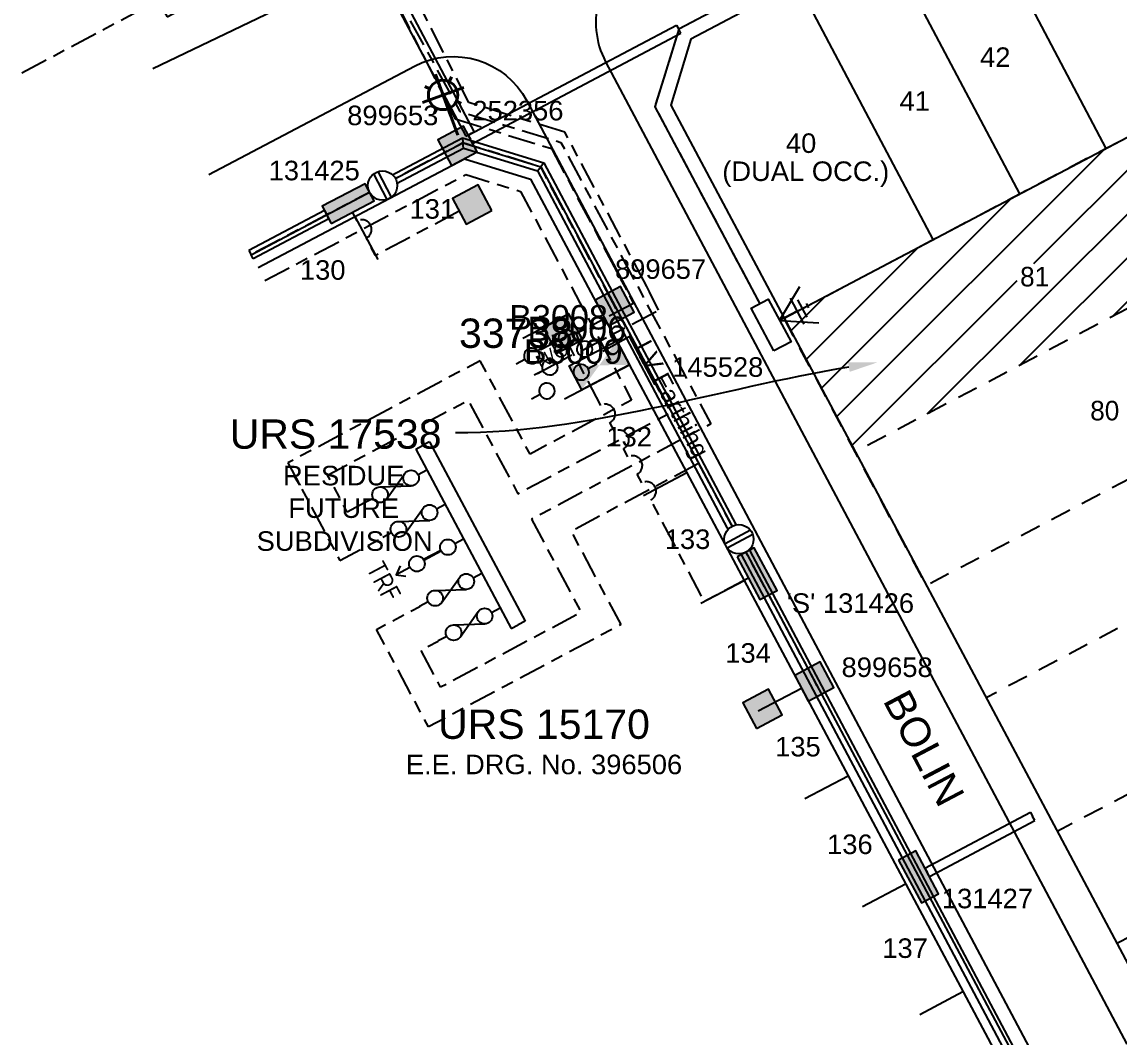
# Model space of a CAD drawing. Header units: metres. Extents: x 303535 to 303956, y 6270025 to 6270431.
# Drawn here: x 303535.4 to 303647.6, y 6270176.6 to 6270280.5 of the extents above; entities that cross this region are included whole.
import ezdxf
from ezdxf import colors
from ezdxf.entities.mleader import LeaderData, LeaderLine
from ezdxf.enums import TextEntityAlignment as Align
from ezdxf.math import Vec2, Vec3

# ---------------------------------------------------------------- set-up
doc = ezdxf.new("R2010")
doc.units = ezdxf.units.M
doc.header["$LTSCALE"] = 0.7
for name, pattern in [('Cable Exist OH', [1, 1, 0]), ('Cable Exist UG', [8.2, 4, -1.2, 1.8, -1.2]), ('Dash', [5, 3, -2]), ('IE Trench LV', [6.5, 5, -1.5])]:
    doc.linetypes.add(name, pattern=pattern)
doc.layers.get('0').update_dxf_attribs({"color": 6})
for name, color, linetype in [('_User Miscellaneous1', 3, 'Continuous'), ('_User Miscellaneous11', 7, 'Continuous'), ('_User Miscellaneous4', 7, 'Continuous'), ('_User Miscellaneous6', 7, 'Continuous'), ('_User Miscellaneous7', 150, 'Continuous'), ('_User Miscellaneous8', 7, 'Continuous'), ('_User_LV_Exist', 7, 'Continuous'), ('Cadastre Developer_SP_NEW', 4, 'Continuous'), ('Cadastre Roads_SP_NEW', 8, 'Continuous'), ('Equip_HV_EXT', 1, 'Continuous'), ('Equip_LV_EXT', 5, 'Continuous'), ('Equip_LV_NEW', 5, 'Continuous'), ('Equip_SP_SL_EXT', 70, 'Continuous'), ('Mains_HV_EXT', 12, 'Continuous'), ('Mains_LV_NEW_T84', 2, 'Continuous'), ('Services_SP_NEW_UG', 2, 'Continuous'), ('Sub_LV_EXT', 5, 'Continuous'), ('Sub_SP_EXT', 7, 'Continuous'), ('SupportsUG_SP_LV_EXT', 7, 'Continuous'), ('SupportsUG_SP_LV_NEW', 2, 'Continuous'), ('SupportsUG_SP_LV_SL_EXT', 7, 'Continuous'), ('Trench_SP_NEW', 2, 'Continuous'), ('UG_Details_SP_MISC', 7, 'Continuous')]:
    doc.layers.add(name, color=color, linetype=linetype)
doc.styles.add('ARIAL', font='arial.ttf', dxfattribs={"height": 2})
doc.styles.add('COLUMN_LABEL', font='arial.ttf')
doc.styles.add('dotfont', font='dotfont.shx')
doc.styles.add('IESYMBOL1', font='isocp.shx')
doc.styles.add('POLE_LABEL', font='arial.ttf')
doc.styles.get("Standard").update_dxf_attribs({"font": 'arial.ttf'})
doc.styles.add('style1', font='iso3098b.shx')
doc.styles.add('SWITCH_LABEL', font='arial.ttf', dxfattribs={"height": 2.5})
doc.linetypes.add('Cable E UG', pattern='A,6,-0.5,["E",Standard,S=1.7,R=0,X=0.5,Y=-1],-2.9', length=9.4)
doc.linetypes.add('Cable New UG', pattern='A,8,-1,["x",style1,S=3.5,R=0,X=0.35,Y=-1],-3.5', length=12.5)

# ---------------------------------------------------------------- blocks, each defined once
blk = doc.blocks.new('SUB_PADMOUNT_EXT')
blk.add_lwpolyline([(0, 1.375), (5.5, 1.375), (5.5, -1.375), (0, -1.375)], close=True)
blk.add_solid([(0, -1.375), (0, 1.375), (5.5, 1.375), (5.5, -1.375)])
for tag, height, flags, p in [('ASSET_NUM', 3, 8, (5.84, 2.545)), ('STREET_CODE', 0.2, 9, (5.34, 0.545)), ('OPERATING_VOLTAGE', 0.2, 9, (5.34, -0.055)), ('CONSTRUCTED_VOLTAGE', 0.2, 9, (5.34, 0.345)), ('NO_PHASES', 0.2, 9, (5.34, 0.145)), ('ORIENTATION', 0.2, 9, (5.34, -0.255)), ('OWNED_BY', 0.2, 9, (5.34, -0.455)), ('OPERATED_BY', 0.2, 9, (5.34, -0.655)), ('SECONDARY_VOLTAGE', 0.2, 9, (5.34, -1.055)), ('MAINTAINED_BY', 0.2, 9, (5.34, -0.855)), ('STATE', 0.2, 9, (5.34, -1.255)), ('SUBSTATION_TYPE', 0.2, 9, (5.34, -1.655)), ('USAGE', 0.2, 9, (5.34, -1.855)), ('PARENT', 0.2, 9, (5.34, -1.455)), ('LEGEND', 0.2, 9, (5.34, -2.055)), ('LOCATION', 0.2, 9, (5.34, -2.255)), ('Z', 0.2, 1, (5.34, -3.055)), ('STREETNAME', 0.2, 9, (5.34, -2.455)), ('SUBURB', 0.2, 9, (5.34, -2.655)), ('NOTES', 0.2, 9, (5.34, -2.855))]:
    blk.add_attdef(tag, text='', height=height, dxfattribs=dict(flags=flags)).set_placement(p, align=Align.MIDDLE_LEFT)
blk = doc.blocks.new('*U56')
at = {"layer": '_User Miscellaneous7'}
blk.add_hatch(color=256, dxfattribs=at).paths.add_polyline_path([(2.95, 7.49), (-0.02, 7.48), (-0.02, 4.51), (2.95, 4.52)])
at = {"layer": '_User Miscellaneous8'}
blk.add_hatch(color=256, dxfattribs=at).paths.add_polyline_path([(1.48, 1.49), (-1.49, 1.48), (-1.48, -1.49), (1.49, -1.48)])
at = {"layer": '_User Miscellaneous7'}
blk.add_lwpolyline([(-0.02, 7.48), (-0.02, 4.51), (2.95, 4.52), (2.95, 7.49)], close=True, dxfattribs=at)
at = {"layer": '_User Miscellaneous8'}
blk.add_lwpolyline([(-1.49, 1.48), (-1.48, -1.49), (1.49, -1.48), (1.48, 1.49)], close=True, dxfattribs=at)
at = {"flags": 9}
for tag, style, p in [('STRUCTURE_PLANT_NUMBER', 'POLE_LABEL', (1.81, 0.03)), ('STREET_CODE', 'COLUMN_LABEL', (1.81, -0.2))]:
    blk.add_attdef(tag, text='', height=0.2, dxfattribs=dict(at, style=style)).set_placement(p, align=Align.MIDDLE_LEFT)
for tag, p in [('COLUMN_TYPE', (1.81, -0.4)), ('OWNED_BY', (1.81, -0.6)), ('STATE', (1.81, -0.8)), ('USAGE', (1.81, -1)), ('LEGEND', (1.81, -1.2)), ('STREETNAME', (1.81, -1.6)), ('SUBURB', (1.81, -1.8)), ('LOCATION', (1.81, -1.4)), ('NOTES', (1.81, -2))]:
    blk.add_attdef(tag, text='', height=0.2, dxfattribs=at).set_placement(p, align=Align.MIDDLE_LEFT)
at = {"flags": 1}
blk.add_attdef('Z', (1.81, -2.35), '', height=0.2, dxfattribs=at)
at = {"layer": '_User Miscellaneous6', "style": 'ARIAL', "flags": 8}
blk.add_attdef('ASSET_NUM', text='', height=2, dxfattribs=at).set_placement((2, 2), align=Align.MIDDLE_LEFT)
blk = doc.blocks.new('*U55')
blk.add_hatch(color=256).paths.add_polyline_path([(2.47, -2.49), (2.47, -0.51), (-2.48, -0.51), (-2.48, -2.49)])
blk.add_lwpolyline([(2.47, -0.51), (-2.48, -0.51), (-2.48, -2.49), (2.47, -2.49)], close=True)
for tag, p, flags in [('OWNED_BY', (0, 1.3), 9), ('STATE', (0, 1.1), 9), ('SUPPORT_TYPE', (0, 0.9), 9), ('USAGE', (0, 0.7), 9), ('LEGEND', (0, 0.5), 9), ('LOCATION', (0, 0.3), 9), ('NOTES', (0, 0.1), 9), ('PARENT', (0, -0.1), 9), ('STREETNAME', (0, -0.3), 9), ('SUBURB', (0, -0.5), 1)]:
    blk.add_attdef(tag, p, '', height=0.2, dxfattribs=dict(flags=flags))
at = {"layer": '_User Miscellaneous6', "style": 'ARIAL', "flags": 8}
blk.add_attdef('ASSET_NUM', text='', height=2, dxfattribs=at).set_placement((1.5, 7.5), align=Align.TOP_LEFT)
blk = doc.blocks.new('*U60')
at = {"lineweight": 40}
for p, q in [((-0.73, 1.99), (-2.27, 6.22)), ((-0.63, 5.97), (-0.86, 5.46)), ((-3.61, 3.33), (0.62, 4.87)), ((-3.37, 4.97), (-2.86, 4.73)), ((0.37, 3.23), (-0.14, 3.47)), ((-2.37, 2.23), (-2.13, 2.74)), ((0, 0), (-0.98, 2.7))]:
    blk.add_line(p, q, dxfattribs=at)
blk.add_circle((-1.5, 4.1), 1.5, dxfattribs=at)
at = {"style": 'ARIAL', "flags": 8}
blk.add_attdef('ASSET_NUM', (1.5, 1.5), '', height=2, dxfattribs=at)
for tag, p, height, flags in [('CONSTRUCTED_VOLTAGE', (0.98, -0.65), 0.2, 9), ('CONTROL_TYPE', (0.98, -0.85), 0.2, 9), ('LANTERN_PURPOSE', (0.98, -1.05), 0.2, 9), ('LANTERN_TYPE', (0.98, -1.25), 0.2, 9), ('LNUMBER', (2.18, -3.25), 2.5, 8), ('OPERATING_VOLTAGE', (0.98, -1.65), 0.2, 9), ('ORIENTATION', (0.98, -1.85), 0.2, 9), ('OWNED_BY', (0.98, -2.05), 0.2, 9), ('STATE', (0.98, -2.25), 0.2, 9), ('NO_PHASES', (0.98, -1.45), 0.2, 9), ('USAGE', (0.98, -2.45), 0.2, 9), ('CEXIST', (0.98, -2.65), 0.2, 9), ('CNEW', (0.98, -2.85), 0.2, 9), ('CNUMBER', (0.98, -3.05), 0.2, 9), ('CREMOVE', (0.98, -3.25), 0.2, 9), ('CREPLACE', (0.98, -3.45), 0.2, 9), ('LKINGHEIGHT', (0.98, -3.65), 0.2, 9), ('LBRACKET', (0.98, -3.85), 0.2, 9), ('LBRACKETVOCAB', (0.98, -4.05), 0.2, 9), ('LCATEGORY', (0.98, -4.25), 0.2, 9), ('LCHARGE1', (0.98, -4.45), 0.2, 9), ('LCHARGE1PERCENT', (0.98, -4.65), 0.2, 9), ('LCHARGE2', (0.98, -4.85), 0.2, 9), ('LCHARGE2PERCENT', (0.98, -5.05), 0.2, 9), ('LCHARGE3', (0.98, -5.25), 0.2, 9), ('LCHARGE3PERCENT', (0.98, -5.45), 0.2, 9), ('LEXIST', (0.98, -5.65), 0.2, 9), ('LLAMP', (0.98, -5.85), 0.2, 9), ('LLAMPVOCAB', (0.98, -6.05), 0.2, 9), ('LMAST', (0.98, -6.25), 0.2, 9), ('LMASTVOCAB', (0.98, -6.45), 0.2, 9), ('LNEW', (0.98, -6.65), 0.2, 9), ('LANTNUMBER', (0.98, -6.85), 0.2, 9), ('LOUTREACH', (0.98, -7.25), 0.2, 9), ('LOUTREACHVOCAB', (0.98, -7.45), 0.2, 9), ('LRATECODE', (0.98, -7.65), 0.2, 9), ('LREMOVE', (0.98, -7.85), 0.2, 9), ('LREPLACE', (0.98, -8.05), 0.2, 9), ('LTYPE', (0.98, -8.25), 0.2, 9), ('LTYPEVOCAB', (0.98, -8.45), 0.2, 9), ('LEGEND', (0.98, -8.65), 0.2, 9), ('LOCATION', (0.98, -8.85), 0.2, 9), ('NOTES', (0.98, -9.05), 0.2, 9), ('STREETNAME', (0.98, -9.25), 0.2, 9), ('SUBURB', (0.98, -9.45), 0.2, 1)]:
    blk.add_attdef(tag, p, '', height=height, dxfattribs=dict(flags=flags))
blk = doc.blocks.new('SWG_HOLEC_SU_EXT')
blk.add_line((1.8, -2), (5.8, -2))
for points in [[(1, 0), (0, 0)], [(6.6, 0), (7.6, 0)]]:
    blk.add_lwpolyline(points)
for points in [[(1.8, -0.8, 1), (1.8, 0.8, 1)], [(5.8, -0.8, 1), (5.8, 0.8, 1)]]:
    blk.add_lwpolyline(points, format="xyb", close=True)
at = {"style": 'SWITCH_LABEL', "flags": 8}
blk.add_attdef('ASSET_NUM', text='', height=2.5, rotation=179.9544, dxfattribs=at).set_placement((-2.4, 0), align=Align.MIDDLE_LEFT)
at = {"flags": 1}
blk.add_attdef('Z', (0, 0), '', height=0.2, dxfattribs=at)
at = {"flags": 9}
for tag, p in [('ACTUAL_STATUS', (0, -0.4)), ('CONSTRUCTED_VOLTAGE', (0, -0.6)), ('OPERATING_VOLTAGE', (0, -1)), ('ORIENTATION', (0, -1.2)), ('NO_PHASES', (0, -0.8)), ('OWNED_BY', (0, -1.4)), ('STATE', (0, -1.8)), ('SWITCH_TYPE', (0, -2)), ('PARENT', (0, -1.6)), ('USAGE', (0, -2.2)), ('STREETNAME', (0, -2.6)), ('SUBURB', (0, -2.8)), ('LOCATION', (0, -2.4)), ('NOTES', (0, -3))]:
    blk.add_attdef(tag, text='', height=0.2, dxfattribs=at).set_placement(p, align=Align.MIDDLE_LEFT)
at = {"style": 'SWITCH_LABEL', "flags": 9}
blk.add_attdef('STREET_CODE', text='', height=0.2, dxfattribs=at).set_placement((0, -0.2), align=Align.MIDDLE_LEFT)
blk = doc.blocks.new('SWG_HOLEC_SU_NO_EXT')
blk.add_line((1.8, -2), (5.8, -2))
for points in [[(1, 0), (0, 0)], [(6.6, 0), (7.6, 0)]]:
    blk.add_lwpolyline(points)
for points in [[(1.8, -0.8, 1), (1.8, 0.8, 1)], [(5.8, -0.8, 1), (5.8, 0.8, 1)]]:
    blk.add_lwpolyline(points, format="xyb", close=True)
at = {"insert": (5.31, -3.64), "char_height": 1.4, "width": 3.8863, "attachment_point": 1, "rotation": 180}
blk.add_mtext('{\\fArial|b0|i0|c0|p34;N/O}', dxfattribs=at)
at = {"style": 'SWITCH_LABEL', "flags": 8}
blk.add_attdef('ASSET_NUM', text='', height=2.5, rotation=179.9544, dxfattribs=at).set_placement((-2.4, 0), align=Align.MIDDLE_LEFT)
at = {"flags": 1}
blk.add_attdef('Z', (0, 0), '', height=0.2, dxfattribs=at)
at = {"flags": 9}
for tag, p in [('ACTUAL_STATUS', (0, -0.4)), ('CONSTRUCTED_VOLTAGE', (0, -0.6)), ('OPERATING_VOLTAGE', (0, -1)), ('ORIENTATION', (0, -1.2)), ('NO_PHASES', (0, -0.8)), ('OWNED_BY', (0, -1.4)), ('STATE', (0, -1.8)), ('SWITCH_TYPE', (0, -2)), ('PARENT', (0, -1.6)), ('USAGE', (0, -2.2)), ('STREETNAME', (0, -2.6)), ('SUBURB', (0, -2.8)), ('LOCATION', (0, -2.4)), ('NOTES', (0, -3))]:
    blk.add_attdef(tag, text='', height=0.2, dxfattribs=at).set_placement(p, align=Align.MIDDLE_LEFT)
at = {"style": 'SWITCH_LABEL', "flags": 9}
blk.add_attdef('STREET_CODE', text='', height=0.2, dxfattribs=at).set_placement((0, -0.2), align=Align.MIDDLE_LEFT)
blk = doc.blocks.new('*U53')
at = {"layer": '_User Miscellaneous7'}
blk.add_hatch(color=256, dxfattribs=at).paths.add_polyline_path([(-1.49, -7.49), (1.48, -7.49), (1.48, -4.52), (-1.49, -4.52)])
at = {"layer": '_User Miscellaneous8'}
blk.add_hatch(color=256, dxfattribs=at).paths.add_polyline_path([(-1.49, -1.49), (1.48, -1.49), (1.48, 1.48), (-1.49, 1.48)])
at = {"layer": '_User Miscellaneous7'}
blk.add_lwpolyline([(1.48, -7.49), (1.48, -4.52), (-1.49, -4.52), (-1.49, -7.49)], close=True, dxfattribs=at)
at = {"layer": '_User Miscellaneous8'}
blk.add_lwpolyline([(1.48, -1.49), (1.48, 1.48), (-1.49, 1.48), (-1.49, -1.49)], close=True, dxfattribs=at)
at = {"flags": 9}
for tag, style, p in [('STRUCTURE_PLANT_NUMBER', 'POLE_LABEL', (1.81, 0.03)), ('STREET_CODE', 'COLUMN_LABEL', (1.81, -0.2))]:
    blk.add_attdef(tag, text='', height=0.2, dxfattribs=dict(at, style=style)).set_placement(p, align=Align.MIDDLE_LEFT)
for tag, p in [('COLUMN_TYPE', (1.81, -0.4)), ('OWNED_BY', (1.81, -0.6)), ('STATE', (1.81, -0.8)), ('USAGE', (1.81, -1)), ('LEGEND', (1.81, -1.2)), ('STREETNAME', (1.81, -1.6)), ('SUBURB', (1.81, -1.8)), ('LOCATION', (1.81, -1.4)), ('NOTES', (1.81, -2))]:
    blk.add_attdef(tag, text='', height=0.2, dxfattribs=at).set_placement(p, align=Align.MIDDLE_LEFT)
at = {"flags": 1}
blk.add_attdef('Z', (1.81, -2.35), '', height=0.2, dxfattribs=at)
at = {"layer": '_User Miscellaneous6', "style": 'ARIAL', "flags": 8}
blk.add_attdef('ASSET_NUM', text='', height=2, dxfattribs=at).set_placement((2, 2), align=Align.MIDDLE_LEFT)
blk = doc.blocks.new('PILLAR_EXT')
blk.add_hatch(color=256).paths.add_polyline_path([(-2.475, 2.49), (-2.475, 0.51), (2.475, 0.51), (2.475, 2.49)])
blk.add_lwpolyline([(-2.475, 0.51), (2.475, 0.51), (2.475, 2.49), (-2.475, 2.49)], close=True)
for tag, p, flags in [('OWNED_BY', (0, 1.3), 9), ('STATE', (0, 1.1), 9), ('SUPPORT_TYPE', (0, 0.9), 9), ('USAGE', (0, 0.7), 9), ('LEGEND', (0, 0.5), 9), ('LOCATION', (0, 0.3), 9), ('NOTES', (0, 0.1), 9), ('PARENT', (0, -0.1), 9), ('STREETNAME', (0, -0.3), 9), ('SUBURB', (0, -0.5), 1)]:
    blk.add_attdef(tag, p, '', height=0.2, dxfattribs=dict(flags=flags))
at = {"layer": '_User Miscellaneous6', "style": 'ARIAL', "flags": 8}
blk.add_attdef('ASSET_NUM', text='', height=2, dxfattribs=at).set_placement((1.5, 7.5), align=Align.TOP_LEFT)
blk = doc.blocks.new('*U48')
at = {"lineweight": -3}
blk.add_lwpolyline([(-2.48, 2.49), (2.47, 2.49), (2.47, 0.51), (-2.48, 0.51)], close=True, dxfattribs=at)
for tag, flags, p in [('STREET_CODE', 9, (1.5, 3.5)), ('OWNED_BY', 9, (1.5, 3.3)), ('OPERATED_BY', 9, (1.5, 3.1)), ('STATE', 9, (1.5, 2.7)), ('SUPPORT_TYPE', 9, (1.5, 2.5)), ('MAINTAINED_BY', 9, (1.5, 2.9)), ('USAGE', 9, (1.5, 2.3)), ('SUBURB', 9, (1.5, 1.7)), ('STREETNAME', 9, (1.5, 1.5)), ('LEGEND', 9, (1.5, 2.1)), ('PARENT', 9, (1.5, 1.9)), ('LOCATION', 9, (1.5, 1.3)), ('NOTES', 9, (1.5, 1.1)), ('Z', 1, (1.5, 0.9))]:
    blk.add_attdef(tag, text='', height=0.2, dxfattribs=dict(flags=flags)).set_placement(p, align=Align.MIDDLE_LEFT)
at = {"layer": '_User Miscellaneous4', "style": 'ARIAL', "flags": 8}
blk.add_attdef('ASSET_NUM', text='', height=2, dxfattribs=at).set_placement((2, 5.5), align=Align.MIDDLE_LEFT)
blk = doc.blocks.new('Earth')
for p, q in [((0, -2.04), (0, 0)), ((-1.5, -2.04), (1.5, -2.04)), ((-1, -2.64), (1, -2.64)), ((-0.25, -3.24), (0.25, -3.24))]:
    blk.add_line(p, q)
blk = doc.blocks.new('LV_UG_DFUSE_CLOSED_EXT')
for points in [[(1, 0), (0, 0)], [(5.04, 0.73), (2.16, -0.72)], [(5.05, -0.71), (2.16, 0.72)], [(6.2, 0.01), (7.2, 0.01)]]:
    blk.add_lwpolyline(points)
for centre in [(1.8, 0), (5.4, 0.01)]:
    blk.add_circle(centre, 0.8)
at = {"flags": 9}
for tag, p in [('ACTUAL_STATUS', (0, 0)), ('CONSTRUCTED_VOLTAGE', (0, -0.2)), ('OPERATING_VOLTAGE', (0, -0.6)), ('ORIENTATION', (0, -0.8)), ('STATE', (0, -1)), ('SWITCH_TYPE', (0, -1.2)), ('NO_PHASES', (0, -0.4)), ('USAGE', (0, -1.4)), ('NOTES', (0, -1.6))]:
    blk.add_attdef(tag, text='', height=0.2, dxfattribs=at).set_placement(p, align=Align.MIDDLE_LEFT)
at = {"flags": 1}
blk.add_attdef('Z', (0, 0), '', height=0.2, dxfattribs=at)
blk = doc.blocks.new('TX_LINK_NEW')
h = blk.add_hatch(color=256)
edge = h.paths.add_edge_path()
edge.add_line((2.6, 0.05), (4.6, 0.05))
edge.add_arc((5.4, 0.01), 0.8, 177.2353, 184.4027)
edge.add_line((4.6, -0.05), (2.6, -0.05))
edge.add_arc((1.8, 0), 0.8, 356.4167, 363.5833)
blk.add_line((7.2, 0.01), (7.8, 0.01))
for points in [[(1, 0), (0, 0)], [(2.6, 0.05), (4.6, 0.05)], [(6.2, 0.01), (7.2, 0.01)], [(7, -0.59), (7.8, 0.01), (7, 0.61)], [(2.6, -0.05), (4.6, -0.05)]]:
    blk.add_lwpolyline(points)
for centre in [(1.8, 0), (5.4, 0.01)]:
    blk.add_circle(centre, 0.8)
for centre, start, end in [((1.8, 0), 356.4167, 3.5833), ((5.4, 0.01), 177.2353, 184.4027)]:
    blk.add_arc(centre, 0.8, start, end)
at = {"style": 'IESYMBOL1'}
blk.add_text('TRF', height=2, rotation=90, dxfattribs=at).set_placement((9.24, 0.01), align=Align.MIDDLE_CENTER)
at = {"flags": 1}
blk.add_attdef('Z', (0, 0), '', height=0.2, dxfattribs=at)
at = {"layer": 'Sub_LV_EXT', "flags": 1}
for tag, p in [('USAGE', (2.14, -1.14)), ('ORIENTATION', (2.14, -1.53)), ('NOTES', (2.14, -3.07))]:
    blk.add_attdef(tag, p, '', height=0.2, dxfattribs=at)
blk = doc.blocks.new('*U144')
at = {"layer": 'Sub_LV_EXT'}
for p, q in [((-1.6, 0), (-1.6, 20.8)), ((-1.6, 20.8), (-0.8, 20.8)), ((0, 20.8), (-0.8, 20.8)), ((0, 0), (0, 20.8)), ((-1.6, 0), (-0.8, 0)), ((0, 0), (-0.8, 0))]:
    blk.add_line(p, q, dxfattribs=at)
blk = doc.blocks.new('*U148')
blk.add_wipeout([(-1.06, -0.44), (-1.18, -0.58), (-1.29, -0.74), (-1.37, -0.91), (-1.43, -1.08), (-1.48, -1.27), (-1.49, -1.45), (-1.49, -1.64), (-1.46, -1.83), (-1.41, -2.01), (-1.33, -2.18), (-1.24, -2.34), (-1.12, -2.49), (-0.99, -2.62), (-0.84, -2.74), (-0.68, -2.83), (-0.51, -2.91), (-0.33, -2.96), (-0.14, -2.99), (0.05, -2.99), (0.23, -2.98), (0.42, -2.93), (0.59, -2.87), (0.76, -2.79), (0.92, -2.68), (1.06, -2.56), (1.18, -2.42), (1.29, -2.26), (1.37, -2.09), (1.43, -1.92), (1.48, -1.73), (1.49, -1.55), (1.49, -1.36), (1.46, -1.17), (1.41, -0.99), (1.33, -0.82), (1.24, -0.66), (1.12, -0.51), (0.99, -0.38), (0.84, -0.26), (0.68, -0.17), (0.51, -0.09), (0.33, -0.04), (0.14, -0.01), (-0.05, -0.01), (-0.23, -0.02), (-0.42, -0.07), (-0.59, -0.13), (-0.76, -0.21), (-0.92, -0.32)])
for p, q in [((-1.48, -1.25), (1.48, -1.25)), ((-1.48, -1.75), (1.48, -1.75))]:
    blk.add_line(p, q)
blk.add_circle((0, -1.5), 1.5)
for tag, flags, p in [('ACTUAL_STATUS', 9, (1.5, 0)), ('CONSTRUCTED_VOLTAGE', 9, (1.5, -0.2)), ('OPERATING_VOLTAGE', 9, (1.5, -0.6)), ('ORIENTATION', 9, (1.5, -0.8)), ('STATE', 9, (1.5, -1)), ('SWITCH_TYPE', 9, (1.5, -1.2)), ('NO_PHASES', 9, (1.5, -0.4)), ('OWNED_BY', 9, (1.5, -1.8)), ('OPERATED_BY', 9, (1.5, -2)), ('USAGE', 9, (1.5, -1.4)), ('NOTES', 9, (1.5, -1.6)), ('MAINTAINED_BY', 9, (1.5, -2.2)), ('TYPE', 9, (1.5, -2.6)), ('Z', 1, (1.5, -2.8)), ('NUMBER_OF_PHASES', 9, (1.5, -2.4))]:
    blk.add_attdef(tag, text='', height=0.2, dxfattribs=dict(flags=flags)).set_placement(p, align=Align.MIDDLE_LEFT)

msp = doc.modelspace()

# ---------------------------------------------------------------- hatches: boundary and pattern name
at = {"layer": '_User Miscellaneous11'}
h = msp.add_hatch(dxfattribs=at)
h.set_pattern_fill('ANSI31', color=3)
h.paths.add_polyline_path([(303654.42, 6270271.86), (303663.99, 6270259.31), (303620.61, 6270236.48), (303613.33, 6270250.16)])
h.paths.add_polyline_path([(303637.16, 6270253.06), (303640.02, 6270253.06), (303640.02, 6270255.76), (303637.16, 6270255.76)], flags=16)

# ---------------------------------------------------------------- linework, layer by layer
at = {"layer": '_User_LV_Exist', "color": 7, "linetype": 'Cable Exist UG', "flags": 128}
for points in [[(303607.85, 6270314.69), (303588.38, 6270304.47), (303567.89, 6270293.74), (303555.2, 6270287.03), (303548.82, 6270283.65), (303550.23, 6270281), (303556.6, 6270284.38), (303569.33, 6270291.11), (303580.18, 6270271.32), (303590.51, 6270268.15), (303605.83, 6270239.34), (303587.5, 6270229.58), (303592.58, 6270220.04), (303578.2, 6270212.39), (303576.19, 6270216.18), (303577.95, 6270217.12)], [(303570.43, 6270231.26), (303568.66, 6270230.32), (303566.65, 6270234.11), (303581.02, 6270241.76), (303586.11, 6270232.2), (303601.79, 6270240.54), (303588.44, 6270265.64), (303580.48, 6270268.09), (303558.83, 6270256.65)], [(303560.23, 6270254), (303580.79, 6270264.86), (303586.38, 6270263.14), (303597.74, 6270241.78), (303587.35, 6270236.25), (303582.26, 6270245.81), (303562.59, 6270235.35), (303567.9, 6270225.37), (303572.32, 6270227.72)], [(303569.68, 6270260.12), (303569.21, 6270261.01)], [(303580.12, 6270261.1), (303571.55, 6270256.57), (303570.61, 6270258.35)], [(303594.59, 6270241.24), (303591.41, 6270247.26)], [(303595.99, 6270238.58), (303595.52, 6270239.47)], [(303597.37, 6270235.97), (303596.92, 6270236.82)], [(303604.59, 6270235.28), (303591.56, 6270228.34), (303596.63, 6270218.8), (303576.96, 6270208.33), (303571.65, 6270218.31), (303576.07, 6270220.66)], [(303604.59, 6270235.28), (303616.87, 6270212.2)], [(303598.77, 6270233.32), (303598.3, 6270234.2)]]:
    msp.add_lwpolyline(points, dxfattribs=at)
at = {"layer": '_User_LV_Exist', "color": 7, "linetype": 'Cable Exist UG'}
for centre in [(303570.15, 6270259.24), (303595.06, 6270240.35), (303596.46, 6270237.7), (303597.84, 6270235.08), (303599.24, 6270232.43)]:
    msp.add_arc(centre, 1, 297.8278, 117.8278, dxfattribs=at)
at = {"layer": 'Cadastre Developer_SP_NEW'}
for p, q in [((303632.38, 6270293.79), (303646.24, 6270267.54)), ((303623.54, 6270289.12), (303637.4, 6270262.87)), ((303613.33, 6270250.16), (303679.18, 6270284.93)), ((303614.7, 6270284.45), (303628.55, 6270258.2))]:
    msp.add_line(p, q, dxfattribs=at)
at = {"layer": 'Cadastre Developer_SP_NEW', "flags": 128}
msp.add_lwpolyline([(303660.94, 6270308.86), (303603.81, 6270278.7), (303601.74, 6270271.96), (303658.09, 6270166.02), (303712.12, 6270064.46), (303718.91, 6270062.39), (303783.89, 6270096.69), (303785.99, 6270103.45), (303712.76, 6270242.59, 0.093335), (303696.66, 6270262.89, -0.093335), (303679.18, 6270284.93), (303667.69, 6270306.77), (303660.94, 6270308.86)], format="xyb", close=True, dxfattribs=at)
for points in [[(303558.83, 6270256.65), (303580.48, 6270268.09), (303588.44, 6270265.64), (303638.86, 6270170.84)], [(303559.53, 6270255.33), (303580.64, 6270266.47), (303587.41, 6270264.39), (303637.54, 6270170.13)], [(303569.45, 6270260.56), (303571.8, 6270256.15)], [(303590.87, 6270241.9), (303597.51, 6270245.39)], [(303598.96, 6270232.03), (303603.38, 6270234.36)], [(303604.83, 6270220.99), (303609.25, 6270223.32)], [(303610.69, 6270209.96), (303615.12, 6270212.28)], [(303615.47, 6270200.99), (303619.89, 6270203.31)], [(303621.34, 6270189.95), (303625.76, 6270192.28)], [(303627.21, 6270178.91), (303631.63, 6270181.24)]]:
    msp.add_lwpolyline(points, dxfattribs=at)
at = {"layer": 'Cadastre Developer_SP_NEW', "linetype": 'Dash', "flags": 128}
for points in [[(303663.99, 6270259.31), (303620.61, 6270236.48)], [(303673.52, 6270246.81), (303627.89, 6270222.79)], [(303681.51, 6270236.32), (303633.99, 6270211.31)], [(303689.25, 6270222.88), (303641.27, 6270197.63)], [(303695.3, 6270211.38), (303647.38, 6270186.16)]]:
    msp.add_lwpolyline(points, dxfattribs=at)
at = {"layer": 'Cadastre Roads_SP_NEW', "flags": 128}
msp.add_lwpolyline([(303548.76, 6270275.72), (303631.92, 6270315.63)], dxfattribs=at)
for points in [[(303598.62, 6270287.91), (303598.62, 6270287.91, 0.415057), (303595.07, 6270276.41), (303648.4, 6270175.87)], [(303554.49, 6270264.86), (303575.54, 6270275.95, -0.413366), (303587.01, 6270272.41), (303640.44, 6270171.67)]]:
    msp.add_lwpolyline(points, format="xyb", dxfattribs=at)
at = {"layer": 'Defpoints', "linetype": 'Dash', "flags": 128}
msp.add_lwpolyline([(303654.42, 6270271.86), (303673.52, 6270246.81), (303627.89, 6270222.79), (303613.33, 6270250.16), (303654.42, 6270271.86)], dxfattribs=at)
at = {"layer": 'Mains_HV_EXT', "linetype": 'Cable Exist UG'}
for points in [[(303592.7, 6270246.88), (303600.49, 6270250.98), (303599.58, 6270252.86), (303599.58, 6270252.86), (303599.3, 6270253.39), (303590.91, 6270269.19), (303581.08, 6270272.22), (303570.22, 6270293.73), (303570.22, 6270293.73), (303600.24, 6270309.44), (303601.57, 6270309.04)], [(303535.39, 6270275.28), (303562.99, 6270289.94), (303564.3, 6270290.63), (303564.3, 6270290.63), (303567.97, 6270292.55), (303568.58, 6270292.55), (303568.58, 6270292.55), (303579.68, 6270270.56), (303589.53, 6270267.52), (303597.53, 6270252.45), (303597.93, 6270251.66), (303592.08, 6270248.57), (303592.7, 6270246.88)]]:
    msp.add_lwpolyline(points, dxfattribs=at)
at = {"layer": 'Mains_HV_EXT', "linetype": 'Cable E UG'}
for points in [[(303594.8, 6270246.78), (303597.49, 6270248.27), (303597.49, 6270248.27), (303598.44, 6270246.48), (303598.97, 6270245.48)], [(303598.56, 6270246.25), (303598.68, 6270246.02), (303598.68, 6270246.02), (303600.11, 6270243.34)]]:
    msp.add_lwpolyline(points, dxfattribs=at)
at = {"layer": 'Mains_LV_NEW_T84', "color": 2, "linetype": 'Cable New UG', "flags": 128}
msp.add_lwpolyline([(303617.4, 6270287.57), (303602.56, 6270279.74), (303600.12, 6270271.8), (303610.84, 6270251.64)], dxfattribs=at)
at = {"layer": 'Services_SP_NEW_UG', "color": 2, "flags": 128}
for points in [[(303612.88, 6270249.92), (303614.94, 6270253.39)], [(303612.88, 6270249.92), (303616.9, 6270249.68)]]:
    msp.add_lwpolyline(points, dxfattribs=at)
at = {"layer": 'Trench_SP_NEW', "linetype": 'IE Trench LV', "flags": 128}
for points in [[(303620.66, 6270289.29), (303602.56, 6270279.74)], [(303602.56, 6270279.74), (303600.12, 6270271.8), (303610.84, 6270251.64)]]:
    msp.add_lwpolyline(points, dxfattribs=at)
at = {"layer": 'UG_Details_SP_MISC'}
for p, q in [((303568.72, 6270293.63), (303581.63, 6270269.21)), ((303567.87, 6270293.18), (303580.78, 6270268.77)), ((303581.03, 6270268.9), (303602.33, 6270280.16)), ((303602.33, 6270280.16), (303602.56, 6270279.74)), ((303602.78, 6270279.32), (303602.56, 6270279.74)), ((303581.48, 6270268.05), (303602.78, 6270279.32)), ((303570.71, 6270263.47), (303580.44, 6270268.61)), ((303580.44, 6270268.61), (303588.77, 6270266.04)), ((303580.44, 6270268.61), (303580.48, 6270268.09)), ((303580.78, 6270268.77), (303581.2, 6270268.99)), ((303581.03, 6270268.9), (303581.26, 6270268.48)), ((303581.63, 6270269.21), (303581.2, 6270268.99)), ((303571.16, 6270262.62), (303580.53, 6270267.57)), ((303580.53, 6270267.57), (303580.48, 6270268.09)), ((303580.53, 6270267.57), (303588.11, 6270265.24)), ((303581.48, 6270268.05), (303581.26, 6270268.48)), ((303588.11, 6270265.24), (303588.44, 6270265.64)), ((303588.11, 6270265.24), (303637.64, 6270171.87)), ((303588.77, 6270266.04), (303588.44, 6270265.64)), ((303588.77, 6270266.04), (303638.49, 6270172.32)), ((303570.71, 6270263.47), (303570.94, 6270263.05)), ((303571.16, 6270262.62), (303570.94, 6270263.05)), ((303566.33, 6270261.17), (303558.6, 6270257.08)), ((303566.33, 6270261.17), (303566.56, 6270260.74)), ((303566.78, 6270260.32), (303566.56, 6270260.74)), ((303566.78, 6270260.32), (303559.05, 6270256.23)), ((303558.6, 6270257.08), (303558.83, 6270256.65)), ((303559.05, 6270256.23), (303558.83, 6270256.65)), ((303627.74, 6270193.87), (303638.52, 6270199.61)), ((303638.52, 6270199.61), (303638.75, 6270199.18)), ((303638.97, 6270198.76), (303638.75, 6270199.18)), ((303628.19, 6270193.02), (303638.97, 6270198.76)), ((303627.74, 6270193.87), (303627.96, 6270193.45)), ((303628.19, 6270193.02), (303627.96, 6270193.45))]:
    msp.add_line(p, q, dxfattribs=at)

# ---------------------------------------------------------------- block references
at = {"layer": 'Equip_HV_EXT'}
ref = msp.add_blockref('SWG_HOLEC_SU_EXT', (303592.67, 6270249), dxfattribs=dict(at, rotation=207.689874519254))
ref.add_attrib('ASSET_NUM', 'B3008', dxfattribs={"layer": '0', "height": 2.5, "style": 'SWITCH_LABEL'}).set_placement((303590.27, 6270250.25), align=Align.MIDDLE_CENTER)
ref = msp.add_blockref('SWG_HOLEC_SU_EXT', (303594.53, 6270247.83), dxfattribs=dict(at, rotation=207.497765295894))
ref.add_attrib('ASSET_NUM', 'B3006', dxfattribs={"layer": '0', "height": 2.5, "style": 'SWITCH_LABEL'}).set_placement((303592.13, 6270249.08), align=Align.MIDDLE_CENTER)
ref = msp.add_blockref('SWG_HOLEC_SU_NO_EXT', (303594.17, 6270245.49), dxfattribs=dict(at, rotation=208.5534342177835))
ref.add_attrib('ASSET_NUM', 'B3009', dxfattribs={"layer": '0', "height": 2.5, "style": 'SWITCH_LABEL'}).set_placement((303591.77, 6270246.74), align=Align.MIDDLE_CENTER)
at = {"layer": 'Equip_LV_EXT', "linetype": 'Dash', "rotation": 208.0111111117365}
msp.add_blockref('*U144', (303575.66, 6270236.76), dxfattribs=at)
at = {"layer": 'Equip_LV_EXT'}
for name, p, rotation in [('LV_UG_DFUSE_CLOSED_EXT', (303576.78, 6270234.64), 208.0111111111254), ('LV_UG_DFUSE_CLOSED_EXT', (303578.66, 6270231.11), 208.0111111111254), ('TX_LINK_NEW', (303580.54, 6270227.57), 208.0111111117016), ('LV_UG_DFUSE_CLOSED_EXT', (303582.41, 6270224.05), 208.0111111111254), ('LV_UG_DFUSE_CLOSED_EXT', (303584.3, 6270220.52), 208.0111111111254)]:
    msp.add_blockref(name, p, dxfattribs=dict(at, rotation=rotation))
at = {"layer": 'Equip_LV_NEW', "linetype": 'Cable Exist OH', "lineweight": 0, "rotation": 118.0111111276477}
msp.add_blockref('Earth', (303612.88, 6270249.92), dxfattribs=at)
at = {"layer": 'Equip_SP_SL_EXT'}
ref = msp.add_blockref('*U60', (303579.95, 6270268.9), dxfattribs=at)
ref.add_attrib('ASSET_NUM', '252356', (303581.45, 6270270.4), dxfattribs={"layer": '0', "height": 2, "style": 'ARIAL'})
at = {"layer": 'Sub_SP_EXT'}
ref = msp.add_blockref('SUB_PADMOUNT_EXT', (303596.87, 6270246.61), dxfattribs=dict(at, rotation=207.7024821572547))
ref.add_attrib('ASSET_NUM', '33738', dxfattribs={"layer": '0', "height": 3}).set_placement((303591.74, 6270248.62), align=Align.MIDDLE_RIGHT)
at = {"layer": 'SupportsUG_SP_LV_EXT'}
ref = msp.add_blockref('*U55', (303569.45, 6270260.56), dxfattribs=dict(at, rotation=207.6608608513542))
ref.add_attrib('ASSET_NUM_001', '131425', (303560.62, 6270264.27), dxfattribs={"layer": '_User Miscellaneous6', "height": 2, "style": 'ARIAL'})
ref = msp.add_blockref('PILLAR_EXT', (303609.25, 6270223.32), dxfattribs=dict(at, rotation=297.9429163059487))
ref.add_attrib('ASSET_NUM_001', "'S' 131426", (303613.6, 6270220), dxfattribs={"layer": '_User Miscellaneous6', "height": 2, "style": 'ARIAL'})
ref = msp.add_blockref('PILLAR_EXT', (303625.76, 6270192.28), dxfattribs=dict(at, rotation=297.9429163059487))
ref.add_attrib('ASSET_NUM_001', '131427', (303629.47, 6270189.77), dxfattribs={"layer": '_User Miscellaneous6', "height": 2, "style": 'ARIAL'})
at = {"layer": 'SupportsUG_SP_LV_NEW'}
ref = msp.add_blockref('*U48', (303613.33, 6270250.16), dxfattribs=dict(at, rotation=118.0111111162734))
ref.add_attrib('ASSET_NUM_001', '145528', (303601.89, 6270244.16), dxfattribs={"layer": '_User Miscellaneous4', "height": 2, "style": 'ARIAL'})
at = {"layer": 'SupportsUG_SP_LV_SL_EXT'}
ref = msp.add_blockref('*U56', (303579.94, 6270267.79), dxfattribs=dict(at, rotation=207.6841250707035))
ref.add_attrib('ASSET_NUM_001', '899653', (303568.65, 6270269.91), dxfattribs={"layer": '_User Miscellaneous6', "height": 2, "style": 'ARIAL'})
ref = msp.add_blockref('*U53', (303596.01, 6270251.39), dxfattribs=dict(at, rotation=297.9429163001794))
ref.add_attrib('ASSET_NUM_001', '899657', (303596.04, 6270254.18), dxfattribs={"layer": '_User Miscellaneous6', "height": 2, "style": 'ARIAL'})
ref = msp.add_blockref('*U53', (303616.43, 6270212.98), dxfattribs=dict(at, rotation=297.9429163001794))
ref.add_attrib('ASSET_NUM_001', '899658', (303619.21, 6270213.44), dxfattribs={"layer": '_User Miscellaneous6', "height": 2, "style": 'ARIAL'})

# ---------------------------------------------------------------- texts
at = {"layer": '_User Miscellaneous1', "color": 2, "style": 'ARIAL'}
msp.add_text('URS 17538', height=3, dxfattribs=at).set_placement((303556.64, 6270236.8))
msp.add_text('URS 15170', height=3, dxfattribs=at).set_placement((303588.78, 6270207.11), align=Align.CENTER)
at = {"layer": '_User Miscellaneous11', "color": 7, "style": 'ARIAL'}
for s, p in [('RESIDUE', (303562.09, 6270233.05)), ('FUTURE', (303562.63, 6270229.72)), ('SUBDIVISION', (303559.39, 6270226.35))]:
    msp.add_text(s, height=2, dxfattribs=at).set_placement(p)
msp.add_text('E.E. DRG. No. 396506', height=2, dxfattribs=at).set_placement((303588.78, 6270203.49), align=Align.CENTER)
at = {"layer": 'Cadastre Developer_SP_NEW', "style": 'ARIAL'}
for s, p in [('42', (303633.38, 6270275.87)), ('41', (303625.14, 6270271.38)), ('40', (303613.52, 6270267.07)), ('(DUAL OCC.)', (303607.01, 6270264.2)), ('131', (303575.03, 6270260.34)), ('130', (303563.82, 6270254.09)), ('132', (303595.16, 6270237.03)), ('133', (303601.13, 6270226.54)), ('134', (303607.32, 6270214.9)), ('135', (303612.42, 6270205.31)), ('136', (303617.73, 6270195.32)), ('137', (303623.38, 6270184.69))]:
    msp.add_text(s, height=2, dxfattribs=at).set_placement(p)
at = {"layer": 'Cadastre Developer_SP_NEW', "color": 8, "style": 'dotfont'}
for s, p in [('81', (303637.47, 6270253.41)), ('80', (303644.64, 6270239.7))]:
    msp.add_text(s, height=2, dxfattribs=at).set_placement(p)
at = {"layer": 'Cadastre Roads_SP_NEW', "color": 2, "style": 'ARIAL'}
msp.add_text('BOLIN', height=3, rotation=297.777, dxfattribs=at).set_placement((303623.39, 6270211.03))
at = {"layer": 'Mains_HV_EXT'}
msp.add_text('LV Earthing', height=1.8, rotation=297.9662, dxfattribs=at).set_placement((303598.02, 6270247.28))

# ---------------------------------------------------------------- leaders
at = {"layer": '_User Miscellaneous1', "color": 2}
ml = msp.add_multileader_mtext('Standard', dxfattribs=at)
ml.set_content('', color=2, style='ARIAL')
ml.set_leader_properties(color=4)
ml.build(insert=Vec2(0, 0))
ml.multileader.update_dxf_attribs({"leader_type": 2, "arrow_head_size": 3})
ctx = ml.context
ctx.base_point, ctx.char_height, ctx.arrow_head_size, ctx.plane_origin = Vec3(303575.73, 6270238.41), 2, 3, Vec3(303622.58, 6270247.35)
ctx.attachment_type = 1
notes = []
notes.append((ctx, [(1, (1, 1, 0), (303587.73, 6270238.41), (-1, 0), 8, [(0, [(303622.92, 6270245.65)], 0, [])])]))
ctx.mtext.insert, ctx.mtext.flow_direction = Vec3(303577.73, 6270239.41), 5
for ctx, leaders in notes:
    for number, flags, end, landing, length, lines in leaders:
        leader = LeaderData()
        leader.index, (leader.has_last_leader_line, leader.has_dogleg_vector, leader.attachment_direction) = number, flags
        leader.last_leader_point, leader.dogleg_vector, leader.dogleg_length = Vec3(end), Vec3(landing), length
        for number, points, colour, breaks in lines:
            line = LeaderLine()
            line.index, line.vertices, line.color, line.breaks = number, Vec3.list(points), colors.encode_raw_color(colour), breaks
            leader.lines.append(line)
        ctx.leaders.append(leader)

# ---------------------------------------------------------------- next in the draw order: block references
at = {"layer": 'Equip_LV_NEW', "linetype": 'Cable Exist OH', "lineweight": 0}
for p, rotation in [((303570.94, 6270263.04), 117.6608608325217), ((303609.42, 6270226.21), 207.9744799248425)]:
    msp.add_blockref('*U148', p, dxfattribs=dict(at, rotation=rotation))

# ---------------------------------------------------------------- next in the draw order: linework, layer by layer
at = {"layer": '_User_LV_Exist', "color": 7, "linetype": 'Cable Exist UG', "flags": 128}
msp.add_lwpolyline([(303609.7, 6270223.56), (303605.18, 6270221.17), (303599.71, 6270231.55)], dxfattribs=at)

doc.saveas('drawing.dxf')
